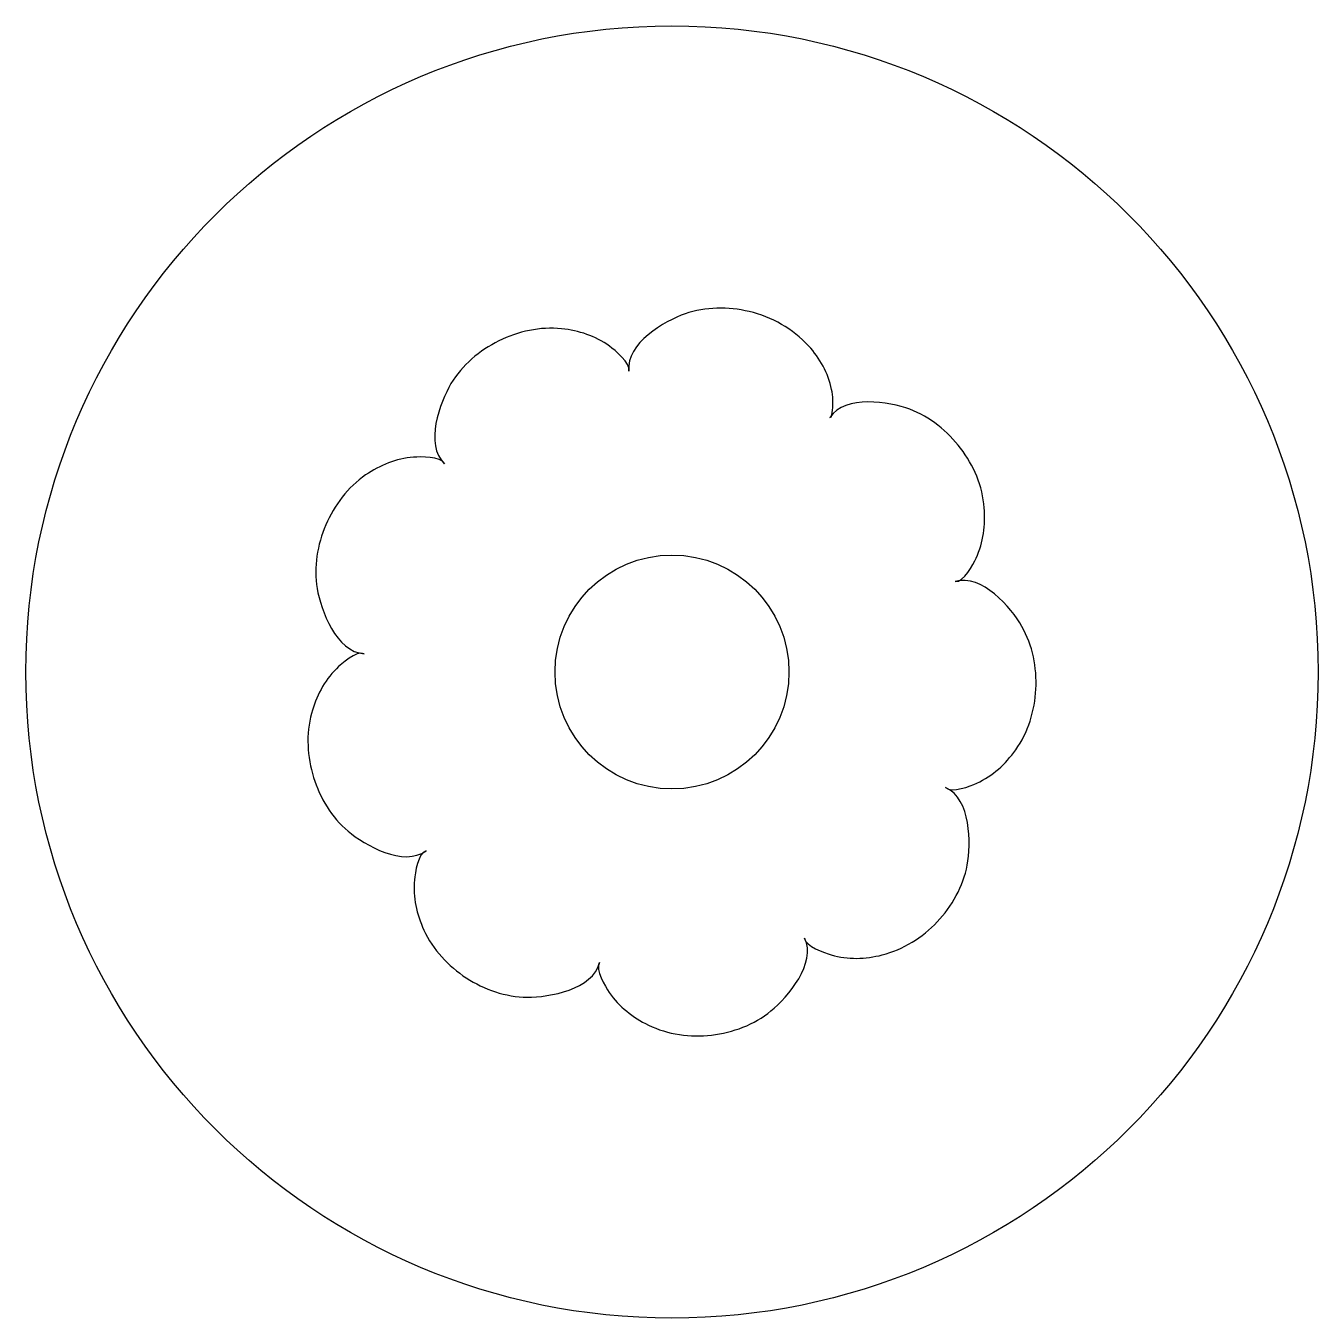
# Model space of a CAD drawing. Header units: centimetres. Extents: x -8.8 to 8.8, y -8.8 to 8.8.
import ezdxf

# ---------------------------------------------------------------- set-up
doc = ezdxf.new("R2010")
doc.units = ezdxf.units.CM
doc.header["$MEASUREMENT"] = 0
doc.layers.add('Camada 1', color=7, linetype='Continuous')

msp = doc.modelspace()

# ---------------------------------------------------------------- linework, layer by layer
at = {"layer": 'Camada 1'}
for points, knots in [([(-0.00001, -8.77045), (4.84385, -8.77045), (8.77048, -4.84382), (8.77048, 0.00004), (8.77048, 0.00004), (8.7705, 4.8439), (4.84387, 8.77045), (-0.00001, 8.77045), (-0.00001, 8.77045), (-4.84385, 8.77045), (-8.7705, 4.8439), (-8.7705, 0.00004), (-8.7705, 0.00004), (-8.7705, -4.84382), (-4.84385, -8.77045), (-0.00001, -8.77045)], [0, 0, 0, 0, 0.2, 0.2, 0.2, 0.2, 0.4, 0.4, 0.4, 0.4, 0.6, 0.6, 0.6, 0.6, 1, 1, 1, 1]), ([(3.71455, -1.56846), (4.0601, -1.71988), (4.06076, -2.33199), (4.00755, -2.62275), (4.00755, -2.62275), (3.95371, -2.90824), (3.79789, -3.18134), (3.59919, -3.39213), (3.59919, -3.39213), (3.40062, -3.60163), (3.13601, -3.76966), (2.85344, -3.84047), (2.85344, -3.84047), (2.62338, -3.89659), (2.39008, -3.90704), (2.16087, -3.84079), (2.16087, -3.84079), (2.07163, -3.81306), (1.80762, -3.7253), (1.8003, -3.61206), (1.8003, -3.61206), (1.96559, -3.94911), (1.57286, -4.41475), (1.34366, -4.60107), (1.34366, -4.60107), (1.11786, -4.78736), (0.82418, -4.89407), (0.53673, -4.92868), (0.53673, -4.92868), (0.2527, -4.96001), (-0.05893, -4.92117), (-0.3206, -4.79194), (-0.3206, -4.79194), (-0.53139, -4.68719), (-0.71853, -4.54786), (-0.85133, -4.34916), (-0.85133, -4.34916), (-0.90467, -4.27087), (-1.04678, -4.03822), (-0.9833, -3.94358), (-0.9833, -3.94358), (-1.06913, -4.30839), (-1.66966, -4.41673), (-1.96414, -4.41345), (-1.96414, -4.41345), (-2.25568, -4.41247), (-2.54985, -4.30905), (-2.79229, -4.15244), (-2.79229, -4.15244), (-3.03425, -3.99448), (-3.24878, -3.76774), (-3.36786, -3.50212), (-3.36786, -3.50212), (-3.46509, -3.28675), (-3.5191, -3.05804), (-3.49528, -2.82145), (-3.49528, -2.82145), (-3.48745, -2.72911), (-3.44747, -2.45569), (-3.33849, -2.42664), (-3.33849, -2.42664), (-3.64014, -2.65146), (-4.17103, -2.35094), (-4.39717, -2.16169), (-4.39717, -2.16169), (-4.61937, -1.97405), (-4.77992, -1.70616), (-4.8654, -1.43043), (-4.8654, -1.43043), (-4.95057, -1.15373), (-4.97097, -0.84115), (-4.89313, -0.56186), (-4.89313, -0.56186), (-4.83, -0.33411), (-4.72478, -0.12395), (-4.55542, 0.04377), (-4.55542, 0.04377), (-4.49049, 0.10835), (-4.28134, 0.29467), (-4.17905, 0.24803), (-4.17905, 0.24803), (-4.55608, 0.26827), (-4.76719, 0.84157), (-4.81728, 1.1346), (-4.81728, 1.1346), (-4.86541, 1.42043), (-4.81352, 1.72975), (-4.69933, 1.99569), (-4.69933, 1.99569), (-4.58643, 2.26064), (-4.39784, 2.51157), (-4.15802, 2.67437), (-4.15802, 2.67437), (-3.95995, 2.80653), (-3.74657, 2.89887), (-3.50868, 2.91419), (-3.50868, 2.91419), (-3.41388, 2.92266), (-3.13803, 2.92821), (-3.08908, 2.82675), (-3.08908, 2.82675), (-3.36237, 3.08647), (-3.15107, 3.66011), (-2.99999, 3.91398), (-2.99999, 3.91398), (-2.85055, 4.16295), (-2.60941, 4.36557), (-2.35213, 4.49413), (-2.35213, 4.49413), (-2.09255, 4.62171), (-1.7878, 4.6909), (-1.49837, 4.6586), (-1.49837, 4.6586), (-1.26345, 4.63217), (-1.04141, 4.56266), (-0.84903, 4.42235), (-0.84903, 4.42235), (-0.77479, 4.36721), (-0.55799, 4.19362), (-0.58603, 4.08527), (-0.58603, 4.08527), (-0.6291, 4.45987), (-0.0992, 4.76594), (0.17785, 4.86153), (0.17785, 4.86153), (0.45275, 4.95747), (0.76697, 4.95974), (1.04693, 4.89254), (1.04693, 4.89254), (1.3548, 4.81848), (1.64095, 4.65923), (1.85436, 4.42595), (1.85436, 4.42595), (2.00692, 4.26053), (2.12111, 4.05691), (2.16712, 3.83535), (2.16712, 3.83535), (2.18686, 3.74367), (2.18995, 3.65067), (2.17739, 3.55539), (2.17739, 3.55539), (2.17202, 3.52144), (2.17906, 3.44868), (2.14313, 3.45326), (2.14313, 3.45326), (2.34855, 3.76944), (2.95172, 3.66699), (3.22694, 3.56616), (3.22694, 3.56616), (3.50232, 3.46403), (3.7433, 3.2676), (3.91769, 3.03625), (3.91769, 3.03625), (4.09406, 2.80752), (4.21659, 2.52005), (4.2381, 2.22996), (4.2381, 2.22996), (4.25556, 1.9934), (4.22963, 1.76239), (4.12764, 1.54702), (4.12764, 1.54702), (4.08801, 1.46185), (3.95749, 1.21812), (3.84525, 1.22661), (3.84525, 1.22661), (4.20447, 1.33755), (4.60307, 0.87453), (4.74941, 0.61709), (4.74941, 0.61709), (4.89527, 0.3642), (4.95433, 0.05649), (4.93949, -0.23291), (4.93949, -0.23291), (4.92433, -0.52231), (4.83556, -0.82156), (4.66491, -1.05844), (4.66491, -1.05844), (4.52526, -1.24997), (4.35606, -1.41084), (4.13617, -1.50971), (4.13617, -1.50971), (4.04999, -1.54857), (3.79858, -1.64808), (3.71455, -1.56846)], [0, 0, 0, 0, 0.0212766, 0.0212766, 0.0212766, 0.0212766, 0.04255319, 0.04255319, 0.04255319, 0.04255319, 0.06382979, 0.06382979, 0.06382979, 0.06382979, 0.08510638, 0.08510638, 0.08510638, 0.08510638, 0.10638298, 0.10638298, 0.10638298, 0.10638298, 0.12765957, 0.12765957, 0.12765957, 0.12765957, 0.14893617, 0.14893617, 0.14893617, 0.14893617, 0.17021277, 0.17021277, 0.17021277, 0.17021277, 0.19148936, 0.19148936, 0.19148936, 0.19148936, 0.21276596, 0.21276596, 0.21276596, 0.21276596, 0.23404255, 0.23404255, 0.23404255, 0.23404255, 0.25531915, 0.25531915, 0.25531915, 0.25531915, 0.27659574, 0.27659574, 0.27659574, 0.27659574, 0.29787234, 0.29787234, 0.29787234, 0.29787234, 0.31914894, 0.31914894, 0.31914894, 0.31914894, 0.34042553, 0.34042553, 0.34042553, 0.34042553, 0.36170213, 0.36170213, 0.36170213, 0.36170213, 0.38297872, 0.38297872, 0.38297872, 0.38297872, 0.40425532, 0.40425532, 0.40425532, 0.40425532, 0.42553191, 0.42553191, 0.42553191, 0.42553191, 0.44680851, 0.44680851, 0.44680851, 0.44680851, 0.46808511, 0.46808511, 0.46808511, 0.46808511, 0.4893617, 0.4893617, 0.4893617, 0.4893617, 0.5106383, 0.5106383, 0.5106383, 0.5106383, 0.53191489, 0.53191489, 0.53191489, 0.53191489, 0.55319149, 0.55319149, 0.55319149, 0.55319149, 0.57446809, 0.57446809, 0.57446809, 0.57446809, 0.59574468, 0.59574468, 0.59574468, 0.59574468, 0.61702128, 0.61702128, 0.61702128, 0.61702128, 0.63829787, 0.63829787, 0.63829787, 0.63829787, 0.65957447, 0.65957447, 0.65957447, 0.65957447, 0.68085106, 0.68085106, 0.68085106, 0.68085106, 0.70212766, 0.70212766, 0.70212766, 0.70212766, 0.72340426, 0.72340426, 0.72340426, 0.72340426, 0.74468085, 0.74468085, 0.74468085, 0.74468085, 0.76595745, 0.76595745, 0.76595745, 0.76595745, 0.78723404, 0.78723404, 0.78723404, 0.78723404, 0.80851064, 0.80851064, 0.80851064, 0.80851064, 0.82978723, 0.82978723, 0.82978723, 0.82978723, 0.85106383, 0.85106383, 0.85106383, 0.85106383, 0.87234043, 0.87234043, 0.87234043, 0.87234043, 0.89361702, 0.89361702, 0.89361702, 0.89361702, 0.91489362, 0.91489362, 0.91489362, 0.91489362, 0.93617021, 0.93617021, 0.93617021, 0.93617021, 0.95744681, 0.95744681, 0.95744681, 0.95744681, 1, 1, 1, 1]), ([(-0.00001, -1.58741), (0.87671, -1.58741), (1.58741, -0.87674), (1.58741, 0.00001), (1.58741, 0.00001), (1.58741, 0.87673), (0.87671, 1.5874), (-0.00001, 1.5874), (-0.00001, 1.5874), (-0.87673, 1.5874), (-1.58743, 0.87673), (-1.58743, 0.00001), (-1.58743, 0.00001), (-1.58743, -0.87674), (-0.87671, -1.58741), (-0.00001, -1.58741)], [0, 0, 0, 0, 0.2, 0.2, 0.2, 0.2, 0.4, 0.4, 0.4, 0.4, 0.6, 0.6, 0.6, 0.6, 1, 1, 1, 1])]:
    msp.add_open_spline(points, degree=3, knots=knots, dxfattribs=at)

doc.saveas('drawing.dxf')
